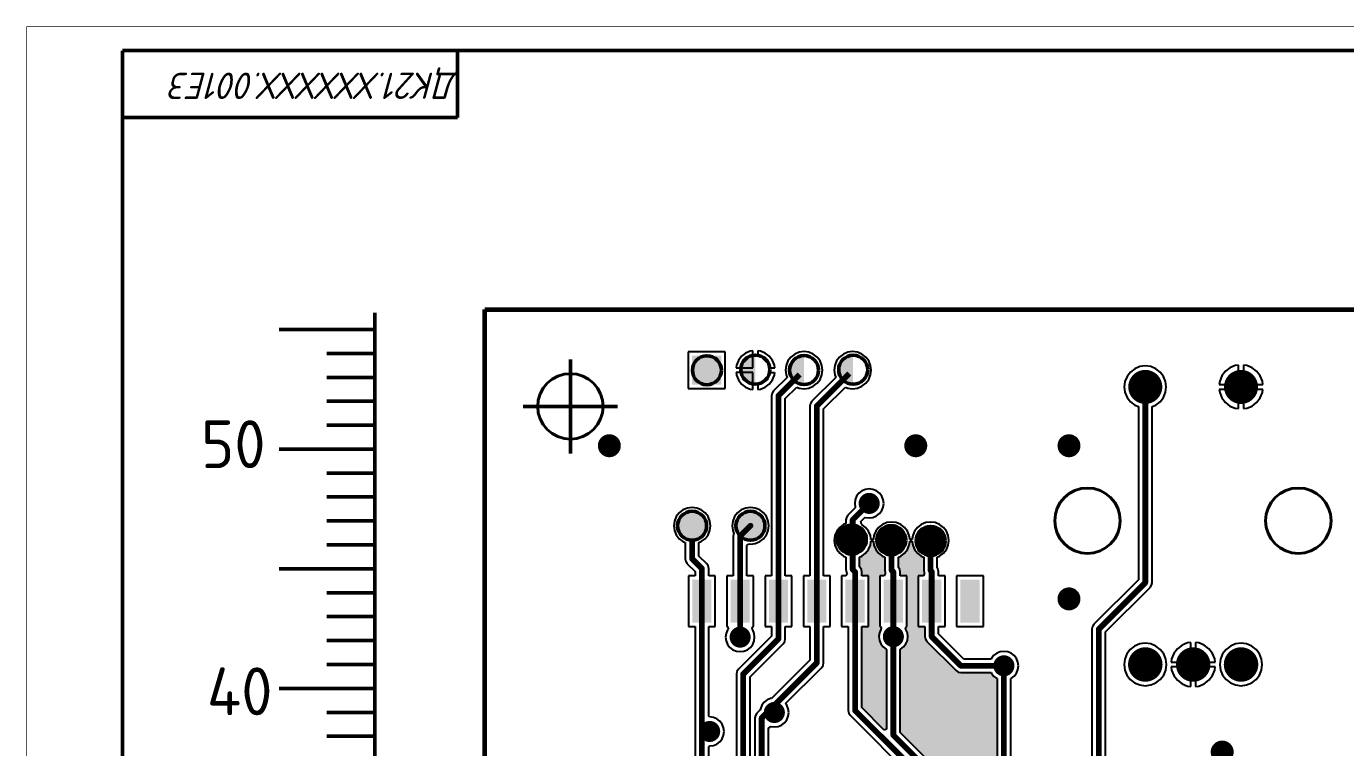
# Model space of a CAD drawing. Header units: millimetres. Extents: x 0 to 841, y 0 to 594.
# Drawn here: x 0 to 275.5, y 443.4 to 594 of the extents above; entities that cross this region are included whole.
import ezdxf

# ---------------------------------------------------------------- set-up
doc = ezdxf.new("R2010")
doc.units = ezdxf.units.MM
doc.layers.get('0').update_dxf_attribs({"lineweight": 50})
for name, color, linetype in [('MultiLayer', 9, 'Continuous'), ('Sheet', 255, 'Continuous'), ('TopLayer', 1, 'Continuous')]:
    doc.layers.add(name, color=color, linetype=linetype)
doc.layers.add('маркировка', color=2, linetype='Continuous', lineweight=60)
doc.layers.add('Отверстия', color=7, linetype='Continuous', lineweight=30)
doc.styles.add('Gost', font='GOST type B.ttf')

msp = doc.modelspace()

# ---------------------------------------------------------------- hatches: boundary and pattern name
at = {"lineweight": 50}
h = msp.add_hatch(color=7, dxfattribs=at)
h.dxf.hatch_style = 1
h.paths.add_polyline_path([(142.06, 525.24, 0.411474), (139.05, 522.2, 0.411474), (142.06, 519.17)])
h = msp.add_hatch(color=7, dxfattribs=at)
h.dxf.hatch_style = 1
h.paths.add_polyline_path([(152.17, 525.36, 0.411474), (149.16, 522.33, 0.411474), (152.17, 519.29)])
h = msp.add_hatch(color=7, dxfattribs=at)
h.dxf.hatch_style = 1
h.paths.add_polyline_path([(162.36, 525.27, 0.411474), (159.35, 522.23, 0.411474), (162.36, 519.2)])
h = msp.add_hatch(color=7, dxfattribs=at)
h.dxf.hatch_style = 1
h.paths.add_polyline_path([(172.61, 525.35, 0.411474), (169.6, 522.31, 0.411474), (172.61, 519.28)])
h = msp.add_hatch(color=7, dxfattribs=at)
h.dxf.hatch_style = 1
h.paths.add_polyline_path([(138.97, 492.74, 0.411474), (135.96, 489.71, 0.411474), (138.97, 486.67)])
h = msp.add_hatch(color=18, dxfattribs=at)
h.dxf.hatch_style = 1
h.paths.add_polyline_path([(135.96, 489.71, 1), (142.03, 489.71, 1)])
h.paths.add_polyline_path([(151.49, 489.71, -0.668179), (150.98, 489.49), (149.24, 487.76, -0.198912), (149.33, 487.55, -0.171581), (149.26, 487.36, 0.632741), (154.22, 489.71, 1), (148.15, 489.71, 0.173731), (148.84, 487.78, -0.384236), (149.24, 487.76), (150.98, 489.49, -0.198912), (150.89, 489.71, -1)])
h = msp.add_hatch(color=7, dxfattribs=at)
h.dxf.hatch_style = 1
h.paths.add_polyline_path([(151.16, 492.74, 0.411474), (148.15, 489.71, 0.411474), (151.16, 486.67)])
h = msp.add_hatch(color=7, dxfattribs=at)
h.dxf.hatch_style = 1
h.paths.add_polyline_path([(172.32, 489.86, 0.411474), (169.31, 486.83, 0.411474), (172.32, 483.79)])
h = msp.add_hatch(color=7, dxfattribs=at)
h.dxf.hatch_style = 1
h.paths.add_polyline_path([(180.56, 489.74, 0.411474), (177.55, 486.7, 0.411474), (180.56, 483.67)])
h = msp.add_hatch(color=7, dxfattribs=at)
h.dxf.hatch_style = 1
h.paths.add_polyline_path([(188.8, 489.58, 0.411474), (185.79, 486.54, 0.411474), (188.8, 483.51)])
h = msp.add_hatch(color=256)
h.dxf.hatch_style = 1
h.paths.add_polyline_path([(179.23, 483.14), (178.74, 483.34), (177.94, 483.95), (177.34, 484.74), (176.95, 485.67), (176.86, 486.35), (176.85, 486.47), (176.33, 486.47), (176.32, 486.35), (176.23, 485.67), (175.85, 484.74), (175.24, 483.95), (174.44, 483.34), (173.95, 483.14), (173.95, 481.15), (174.04, 481.06), (174.35, 480.6), (174.46, 480.05), (174.46, 479.27), (175.83, 479.27), (175.83, 468.67), (174.46, 468.67), (174.46, 451.71), (179.13, 447.03), (179.6, 447.23), (179.6, 463.89), (179.52, 463.92), (178.89, 464.4), (178.41, 465.03), (178.11, 465.76), (178, 466.54), (178.11, 467.33), (178.41, 468.06), (178.54, 468.22), (178.31, 468.67), (178.23, 468.67), (178.23, 479.27), (179.13, 479.27), (179.4, 479.78), (179.34, 479.88), (179.23, 480.43)])
h.paths.add_polyline_path([(201.5, 458.93), (201.47, 459.02), (195.13, 459.02), (194.58, 459.13), (194.12, 459.44), (188.02, 465.53), (187.71, 466), (187.6, 466.54), (187.6, 468.67), (186.23, 468.67), (186.23, 479.27), (187.32, 479.27), (187.51, 479.78), (187.46, 479.86), (187.36, 480.4), (187.36, 483.14), (186.87, 483.34), (186.07, 483.95), (185.46, 484.74), (185.08, 485.67), (184.99, 486.35), (184.97, 486.47), (184.46, 486.47), (184.45, 486.35), (184.36, 485.67), (183.97, 484.74), (183.36, 483.95), (182.57, 483.34), (182.08, 483.14), (182.08, 481), (182.35, 480.6), (182.46, 480.05), (182.46, 479.27), (183.83, 479.27), (183.83, 468.67), (183.75, 468.67), (183.52, 468.22), (183.65, 468.06), (183.95, 467.33), (184.06, 466.54), (183.95, 465.76), (183.65, 465.03), (183.17, 464.4), (182.54, 463.92), (182.46, 463.89), (182.46, 446.54), (239.19, 389.81), (239.62, 390.1), (239.5, 390.37), (239.4, 391.15), (239.5, 391.94), (239.81, 392.67), (240.29, 393.29), (240.91, 393.78), (241, 393.81), (241, 399.1), (235.94, 404.15), (235.51, 403.87), (235.7, 403.42), (235.8, 402.64), (235.7, 401.85), (235.4, 401.12), (234.91, 400.5), (234.29, 400.02), (233.56, 399.71), (232.78, 399.61), (231.99, 399.71), (231.26, 400.02), (230.64, 400.5), (230.15, 401.12), (229.85, 401.85), (229.75, 402.64), (229.85, 403.42), (229.89, 403.5), (203.11, 430.28), (202.81, 430.74), (202.7, 431.29), (202.7, 457.79), (202.61, 457.83), (201.98, 458.31)])

# ---------------------------------------------------------------- linework, layer by layer
for p, q in [((72.72, 255.72), (72.72, 534.18)), ((72.72, 530.72), (52.72, 530.72)), ((72.72, 525.72), (62.72, 525.72)), ((113.57, 504.81), (113.57, 524.48)), ((72.72, 520.72), (62.72, 520.72)), ((72.72, 515.72), (62.72, 515.72)), ((103.74, 514.65), (123.4, 514.65)), ((72.72, 510.72), (62.72, 510.72)), ((72.72, 505.72), (52.72, 505.72)), ((72.72, 500.72), (62.72, 500.72)), ((72.72, 495.72), (62.72, 495.72)), ((72.72, 490.72), (62.72, 490.72)), ((72.72, 485.72), (62.72, 485.72)), ((72.72, 480.72), (52.72, 480.72)), ((72.72, 475.72), (62.72, 475.72)), ((72.72, 470.72), (62.72, 470.72)), ((72.72, 465.72), (62.72, 465.72)), ((72.72, 460.72), (62.72, 460.72)), ((72.72, 455.72), (52.72, 455.72)), ((72.72, 450.72), (62.72, 450.72)), ((72.72, 445.72), (62.72, 445.72))]:
    msp.add_line(p, q, dxfattribs=at)
at = {"layer": 'MultiLayer'}
for points, const_width in [([(120.51, 506.43, 1), (122.91, 506.43, 1)], 2.4), ([(184.51, 506.43, 1), (186.91, 506.43, 1)], 2.4), ([(216.51, 506.43, 1), (218.91, 506.43, 1)], 2.4), ([(174.88, 494.38, 1), (177.08, 494.38, 1)], 2.2), ([(216.51, 474.43, 1), (218.91, 474.43, 1)], 2.4), ([(147.93, 466.44, 1), (150.13, 466.44, 1)], 2.2), ([(179.93, 466.54, 1), (182.13, 466.54, 1)], 2.2), ([(203.02, 460.45, 1), (205.22, 460.45, 1)], 2.2), ([(155.07, 450.69, 1), (157.27, 450.69, 1)], 2.2), ([(141.56, 446.73, 1), (143.76, 446.73, 1)], 2.2), ([(248.51, 442.43, 1), (250.91, 442.43, 1)], 2.4)]:
    msp.add_lwpolyline(points, format="xyb", close=True, dxfattribs=dict(at, const_width=const_width))
at = {"layer": 'Sheet'}
for points, const_width in [([(0, 594), (840.96, 594), (840.96, 0.04), (0, 0.04), (0, 594)], 0.0991), ([(20, 589), (836, 589)], 0.749), ([(20, 5), (20, 589)], 0.749), ([(90, 575), (90, 589)], 0.749), ([(20, 575), (90, 575)], 0.749)]:
    msp.add_lwpolyline(points, dxfattribs=dict(at, const_width=const_width))
at = {"layer": 'TopLayer'}
for p, q in [((95.71, 479.55), (95.71, 534.43)), ((145.89, 526.07), (138.2, 526.07)), ((138.2, 526.07), (138.2, 518.37)), ((145.89, 518.37), (145.89, 526.07)), ((148.66, 524.27), (148.25, 523.28)), ((149.31, 525.12), (148.66, 524.27)), ((150.16, 525.77), (149.31, 525.12)), ((151.15, 526.18), (150.16, 525.77)), ((151.7, 526.25), (151.15, 526.18)), ((151.7, 522.73), (151.7, 526.25)), ((153.27, 526.18), (152.71, 526.25)), ((152.71, 526.25), (152.71, 525.32)), ((154.26, 525.77), (153.27, 526.18)), ((155.11, 525.12), (154.26, 525.77)), ((155.76, 524.27), (155.11, 525.12)), ((156.17, 523.28), (155.76, 524.27)), ((159.01, 524.16), (158.62, 523.22)), ((159.62, 524.96), (159.01, 524.16)), ((160.43, 525.58), (159.62, 524.96)), ((161.36, 525.97), (160.43, 525.58)), ((162.37, 526.1), (161.36, 525.97)), ((163.37, 525.97), (162.37, 526.1)), ((164.31, 525.58), (163.37, 525.97)), ((165.11, 524.96), (164.31, 525.58)), ((165.73, 524.16), (165.11, 524.96)), ((166.12, 523.22), (165.73, 524.16)), ((169.17, 524.16), (168.78, 523.22)), ((169.78, 524.96), (169.17, 524.16)), ((170.59, 525.58), (169.78, 524.96)), ((171.52, 525.97), (170.59, 525.58)), ((172.53, 526.1), (171.52, 525.97)), ((173.53, 525.97), (172.53, 526.1)), ((174.47, 525.58), (173.53, 525.97)), ((175.27, 524.96), (174.47, 525.58)), ((175.89, 524.16), (175.27, 524.96)), ((176.28, 523.22), (175.89, 524.16)), ((148.25, 523.28), (148.17, 522.73)), ((148.17, 522.73), (151.7, 522.73)), ((151.7, 521.71), (148.17, 521.71)), ((148.17, 521.71), (148.25, 521.16)), ((148.25, 521.16), (148.66, 520.17)), ((151.7, 518.19), (151.7, 521.71)), ((155.19, 521.76), (156.22, 521.76)), ((155.21, 522.73), (156.24, 522.73)), ((155.76, 520.17), (156.17, 521.16)), ((156.24, 522.73), (156.17, 523.28)), ((156.17, 521.16), (156.24, 521.71)), ((158.62, 523.22), (158.49, 522.22)), ((158.49, 522.22), (158.62, 521.21)), ((158.62, 521.21), (158.83, 520.7)), ((165.73, 520.28), (166.12, 521.21)), ((166.25, 522.22), (166.12, 523.22)), ((166.12, 521.21), (166.25, 522.22)), ((168.78, 523.22), (168.65, 522.22)), ((168.65, 522.22), (168.78, 521.21)), ((168.78, 521.21), (168.99, 520.7)), ((175.89, 520.28), (176.28, 521.21)), ((176.41, 522.22), (176.28, 523.22)), ((176.28, 521.21), (176.41, 522.22)), ((229.84, 520.92), (229.4, 519.86)), ((230.54, 521.83), (229.84, 520.92)), ((231.45, 522.53), (230.54, 521.83)), ((232.51, 522.97), (231.45, 522.53)), ((233.65, 523.12), (232.51, 522.97)), ((234.78, 522.97), (233.65, 523.12)), ((235.84, 522.53), (234.78, 522.97)), ((236.75, 521.83), (235.84, 522.53)), ((237.45, 520.92), (236.75, 521.83)), ((237.89, 519.86), (237.45, 520.92)), ((249.65, 521.03), (249.19, 519.92)), ((250.39, 521.98), (249.65, 521.03)), ((251.34, 522.72), (250.39, 521.98)), ((252.45, 523.18), (251.34, 522.72)), ((253.14, 523.27), (252.45, 523.18)), ((253.14, 519.23), (253.14, 523.27)), ((254.84, 523.18), (254.15, 523.27)), ((254.15, 523.27), (254.15, 519.23)), ((255.95, 522.72), (254.84, 523.18)), ((256.91, 521.98), (255.95, 522.72)), ((257.64, 521.03), (256.91, 521.98)), ((258.1, 519.92), (257.64, 521.03)), ((138.2, 518.37), (145.89, 518.37)), ((148.66, 520.17), (149.31, 519.32)), ((149.31, 519.32), (150.16, 518.67)), ((150.16, 518.67), (151.15, 518.26)), ((151.15, 518.26), (151.7, 518.19)), ((152.71, 519.34), (152.71, 518.19)), ((152.71, 518.19), (153.27, 518.26)), ((153.27, 518.26), (154.26, 518.67)), ((154.26, 518.67), (155.11, 519.32)), ((155.11, 519.32), (155.76, 520.17)), ((158.83, 520.7), (156.02, 517.89)), ((158.46, 516.29), (160.85, 518.68)), ((160.85, 518.68), (161.36, 518.47)), ((161.36, 518.47), (162.37, 518.34)), ((162.37, 518.34), (163.37, 518.47)), ((163.37, 518.47), (164.31, 518.86)), ((168.99, 520.7), (164.02, 515.73)), ((164.31, 518.86), (165.11, 519.47)), ((165.11, 519.47), (165.73, 520.28)), ((166.46, 514.13), (171.01, 518.68)), ((171.01, 518.68), (171.52, 518.47)), ((171.52, 518.47), (172.53, 518.34)), ((172.53, 518.34), (173.53, 518.47)), ((173.53, 518.47), (174.47, 518.86)), ((174.47, 518.86), (175.27, 519.47)), ((175.27, 519.47), (175.89, 520.28)), ((229.4, 519.86), (229.25, 518.72)), ((229.25, 518.72), (229.4, 517.59)), ((238.04, 518.72), (237.89, 519.86)), ((237.89, 517.59), (238.04, 518.72)), ((249.19, 519.92), (249.1, 519.23)), ((249.1, 519.23), (253.14, 519.23)), ((253.14, 518.21), (249.1, 518.21)), ((249.1, 518.21), (249.19, 517.53)), ((253.14, 514.18), (253.14, 518.21)), ((254.15, 519.23), (258.19, 519.23)), ((258.19, 518.21), (254.15, 518.21)), ((254.15, 518.21), (254.15, 514.18)), ((258.19, 519.23), (258.1, 519.92)), ((258.1, 517.53), (258.19, 518.21)), ((155.71, 517.43), (155.6, 516.88)), ((155.6, 516.88), (155.6, 479.27)), ((156.02, 517.89), (155.71, 517.43)), ((158.46, 479.27), (158.46, 516.29)), ((163.71, 515.27), (163.6, 514.72)), ((164.02, 515.73), (163.71, 515.27)), ((229.4, 517.59), (229.84, 516.53)), ((229.84, 516.53), (230.54, 515.62)), ((230.54, 515.62), (231.45, 514.92)), ((235.84, 514.92), (236.75, 515.62)), ((236.75, 515.62), (237.45, 516.53)), ((237.45, 516.53), (237.89, 517.59)), ((249.19, 517.53), (249.65, 516.42)), ((249.65, 516.42), (250.39, 515.46)), ((250.39, 515.46), (251.34, 514.73)), ((255.95, 514.73), (256.91, 515.46)), ((256.91, 515.46), (257.64, 516.42)), ((257.64, 516.42), (258.1, 517.53)), ((163.6, 514.72), (163.6, 479.27)), ((166.46, 479.27), (166.46, 514.13)), ((231.45, 514.92), (232.22, 514.6)), ((232.22, 514.6), (232.22, 478.41)), ((235.07, 514.6), (235.84, 514.92)), ((235.07, 477.82), (235.07, 514.6)), ((251.34, 514.73), (252.45, 514.27)), ((252.45, 514.27), (253.14, 514.18)), ((254.15, 514.18), (254.84, 514.27)), ((254.84, 514.27), (255.95, 514.73)), ((173.84, 496.52), (173.36, 495.89)), ((174.47, 497), (173.84, 496.52)), ((175.2, 497.3), (174.47, 497)), ((175.98, 497.41), (175.2, 497.3)), ((176.76, 497.3), (175.98, 497.41)), ((177.49, 497), (176.76, 497.3)), ((178.12, 496.52), (177.49, 497)), ((178.6, 495.89), (178.12, 496.52)), ((138.01, 493.41), (137.08, 493.03)), ((139, 493.54), (138.01, 493.41)), ((139.99, 493.41), (139, 493.54)), ((140.91, 493.03), (139.99, 493.41)), ((150.2, 493.41), (149.27, 493.03)), ((151.19, 493.54), (150.2, 493.41)), ((152.18, 493.41), (151.19, 493.54)), ((153.11, 493.03), (152.18, 493.41)), ((173.09, 493.51), (171.52, 491.94)), ((173.06, 495.16), (172.96, 494.38)), ((172.96, 494.38), (173.06, 493.6)), ((173.36, 495.89), (173.06, 495.16)), ((173.06, 493.6), (173.09, 493.51)), ((178.9, 495.16), (178.6, 495.89)), ((178.6, 492.87), (178.9, 493.6)), ((179.01, 494.38), (178.9, 495.16)), ((178.9, 493.6), (179.01, 494.38)), ((135.3, 490.7), (135.17, 489.71)), ((135.68, 491.62), (135.3, 490.7)), ((136.29, 492.42), (135.68, 491.62)), ((137.08, 493.03), (136.29, 492.42)), ((141.71, 492.42), (140.91, 493.03)), ((142.32, 491.62), (141.71, 492.42)), ((142.7, 490.7), (142.32, 491.62)), ((142.83, 489.71), (142.7, 490.7)), ((147.49, 490.7), (147.36, 489.71)), ((147.87, 491.62), (147.49, 490.7)), ((148.48, 492.42), (147.87, 491.62)), ((149.27, 493.03), (148.48, 492.42)), ((153.9, 492.42), (153.11, 493.03)), ((154.51, 491.62), (153.9, 492.42)), ((154.89, 490.7), (154.51, 491.62)), ((155.02, 489.71), (154.89, 490.7)), ((171.21, 491.47), (171.1, 490.93)), ((171.1, 490.93), (171.1, 490.18)), ((171.52, 491.94), (171.21, 491.47)), ((174.23, 490.61), (175.11, 491.49)), ((174.35, 490.02), (174.23, 490.61)), ((175.11, 491.49), (175.2, 491.46)), ((175.2, 491.46), (175.98, 491.35)), ((175.98, 491.35), (176.76, 491.46)), ((176.76, 491.46), (177.49, 491.76)), ((177.49, 491.76), (178.12, 492.24)), ((178.12, 492.24), (178.6, 492.87)), ((180.65, 490.49), (179.66, 490.36)), ((181.65, 490.36), (180.65, 490.49)), ((188.78, 490.49), (187.79, 490.36)), ((189.77, 490.36), (188.78, 490.49)), ((135.17, 489.71), (135.3, 488.71)), ((135.3, 488.71), (135.68, 487.79)), ((135.68, 487.79), (136.29, 487)), ((141.71, 487), (142.32, 487.79)), ((142.32, 487.79), (142.7, 488.71)), ((142.7, 488.71), (142.83, 489.71)), ((147.36, 489.71), (147.49, 488.71)), ((147.49, 488.71), (147.73, 488.12)), ((147.71, 488.09), (147.6, 487.55)), ((147.73, 488.12), (147.71, 488.09)), ((153.9, 487), (154.51, 487.79)), ((154.51, 487.79), (154.89, 488.71)), ((154.89, 488.71), (155.02, 489.71)), ((169.21, 488.58), (168.82, 487.65)), ((169.82, 489.37), (169.21, 488.58)), ((170.61, 489.98), (169.82, 489.37)), ((171.1, 490.18), (170.61, 489.98)), ((174.44, 489.98), (174.35, 490.02)), ((175.24, 489.37), (174.44, 489.98)), ((175.85, 488.58), (175.24, 489.37)), ((176.23, 487.65), (175.85, 488.58)), ((177.34, 488.58), (176.95, 487.65)), ((177.94, 489.37), (177.34, 488.58)), ((178.74, 489.98), (177.94, 489.37)), ((179.66, 490.36), (178.74, 489.98)), ((182.57, 489.98), (181.65, 490.36)), ((183.36, 489.37), (182.57, 489.98)), ((183.97, 488.58), (183.36, 489.37)), ((184.36, 487.65), (183.97, 488.58)), ((185.46, 488.58), (185.08, 487.65)), ((186.07, 489.37), (185.46, 488.58)), ((186.87, 489.98), (186.07, 489.37)), ((187.79, 490.36), (186.87, 489.98)), ((190.7, 489.98), (189.77, 490.36)), ((191.49, 489.37), (190.7, 489.98)), ((192.1, 488.58), (191.49, 489.37)), ((192.48, 487.65), (192.1, 488.58)), ((136.29, 487), (137.08, 486.39)), ((137.08, 486.39), (137.57, 486.19)), ((137.57, 486.19), (137.57, 482.8)), ((140.43, 486.19), (140.91, 486.39)), ((140.43, 483.39), (140.43, 486.19)), ((140.91, 486.39), (141.71, 487)), ((147.6, 487.55), (147.6, 479.27)), ((150.46, 485.59), (150.84, 485.92)), ((150.46, 479.27), (150.46, 485.59)), ((150.84, 485.92), (151.19, 485.87)), ((151.19, 485.87), (152.18, 486)), ((152.18, 486), (153.11, 486.39)), ((153.11, 486.39), (153.9, 487)), ((168.82, 487.65), (168.69, 486.66)), ((168.69, 486.66), (168.82, 485.67)), ((168.82, 485.67), (169.21, 484.74)), ((175.85, 484.74), (176.23, 485.67)), ((176.32, 486.97), (176.23, 487.65)), ((176.23, 485.67), (176.32, 486.35)), ((176.33, 486.85), (176.32, 486.97)), ((176.32, 486.35), (176.33, 486.47)), ((176.85, 486.85), (176.33, 486.85)), ((176.33, 486.47), (176.85, 486.47)), ((176.86, 486.97), (176.85, 486.85)), ((176.85, 486.47), (176.86, 486.35)), ((176.95, 487.65), (176.86, 486.97)), ((176.86, 486.35), (176.95, 485.67)), ((176.95, 485.67), (177.34, 484.74)), ((183.97, 484.74), (184.36, 485.67)), ((184.45, 486.97), (184.36, 487.65)), ((184.36, 485.67), (184.45, 486.35)), ((184.46, 486.85), (184.45, 486.97)), ((184.45, 486.35), (184.46, 486.47)), ((184.97, 486.85), (184.46, 486.85)), ((184.46, 486.47), (184.97, 486.47)), ((184.99, 486.97), (184.97, 486.85)), ((184.97, 486.47), (184.99, 486.35)), ((185.08, 487.65), (184.99, 486.97)), ((184.99, 486.35), (185.08, 485.67)), ((185.08, 485.67), (185.46, 484.74)), ((192.1, 484.74), (192.48, 485.67)), ((192.62, 486.66), (192.48, 487.65)), ((192.48, 485.67), (192.62, 486.66)), ((137.57, 482.8), (137.68, 482.25)), ((137.68, 482.25), (137.99, 481.79)), ((142.04, 481.78), (140.43, 483.39)), ((169.21, 484.74), (169.82, 483.95)), ((169.82, 483.95), (170.61, 483.34)), ((170.61, 483.34), (171.1, 483.14)), ((171.1, 483.14), (171.1, 480.56)), ((173.95, 483.14), (174.44, 483.34)), ((173.95, 481.15), (173.95, 483.14)), ((174.44, 483.34), (175.24, 483.95)), ((175.24, 483.95), (175.85, 484.74)), ((177.34, 484.74), (177.94, 483.95)), ((177.94, 483.95), (178.74, 483.34)), ((178.74, 483.34), (179.23, 483.14)), ((179.23, 483.14), (179.23, 480.43)), ((182.08, 483.14), (182.57, 483.34)), ((182.08, 481), (182.08, 483.14)), ((182.57, 483.34), (183.36, 483.95)), ((183.36, 483.95), (183.97, 484.74)), ((185.46, 484.74), (186.07, 483.95)), ((186.07, 483.95), (186.87, 483.34)), ((186.87, 483.34), (187.36, 483.14)), ((187.36, 483.14), (187.36, 480.4)), ((190.21, 483.14), (190.7, 483.34)), ((190.21, 480.91), (190.21, 483.14)), ((190.7, 483.34), (191.49, 483.95)), ((191.49, 483.95), (192.1, 484.74)), ((137.99, 481.79), (139.6, 480.17)), ((139.6, 480.17), (139.6, 479.27)), ((142.35, 481.31), (142.04, 481.78)), ((142.46, 480.77), (142.35, 481.31)), ((142.46, 479.27), (142.46, 480.77)), ((171.36, 479.78), (171.09, 479.27)), ((171.1, 480.56), (171.21, 480.01)), ((171.21, 480.01), (171.36, 479.78)), ((174.04, 481.06), (173.95, 481.15)), ((174.35, 480.6), (174.04, 481.06)), ((174.46, 480.05), (174.35, 480.6)), ((174.46, 479.27), (174.46, 480.05)), ((179.4, 479.78), (179.13, 479.27)), ((179.23, 480.43), (179.34, 479.88)), ((179.34, 479.88), (179.4, 479.78)), ((182.35, 480.6), (182.08, 481)), ((182.46, 480.05), (182.35, 480.6)), ((182.46, 479.27), (182.46, 480.05)), ((187.51, 479.78), (187.32, 479.27)), ((187.36, 480.4), (187.46, 479.86)), ((187.46, 479.86), (187.51, 479.78)), ((190.35, 480.7), (190.21, 480.91)), ((190.46, 480.16), (190.35, 480.7)), ((190.46, 479.27), (190.46, 480.16)), ((139.6, 479.27), (138.23, 479.27)), ((138.23, 479.27), (138.23, 468.67)), ((143.83, 479.27), (142.46, 479.27)), ((143.83, 468.67), (143.83, 479.27)), ((147.6, 479.27), (146.23, 479.27)), ((146.23, 479.27), (146.23, 468.67)), ((151.83, 479.27), (150.46, 479.27)), ((151.83, 468.67), (151.83, 479.27)), ((155.6, 479.27), (154.23, 479.27)), ((154.23, 479.27), (154.23, 468.67)), ((159.83, 479.27), (158.46, 479.27)), ((159.83, 468.67), (159.83, 479.27)), ((163.6, 479.27), (162.23, 479.27)), ((162.23, 479.27), (162.23, 468.67)), ((167.83, 479.27), (166.46, 479.27)), ((167.83, 468.67), (167.83, 479.27)), ((171.09, 479.27), (170.23, 479.27)), ((170.23, 479.27), (170.23, 468.67)), ((175.83, 479.27), (174.46, 479.27)), ((175.83, 468.67), (175.83, 479.27)), ((179.13, 479.27), (178.23, 479.27)), ((178.23, 479.27), (178.23, 468.67)), ((183.83, 479.27), (182.46, 479.27)), ((183.83, 468.67), (183.83, 479.27)), ((187.32, 479.27), (186.23, 479.27)), ((186.23, 479.27), (186.23, 468.67)), ((191.83, 479.27), (190.46, 479.27)), ((191.83, 468.67), (191.83, 479.27)), ((199.83, 479.27), (194.23, 479.27)), ((194.23, 479.27), (194.23, 468.67)), ((199.83, 468.67), (199.83, 479.27)), ((232.22, 478.41), (222.93, 469.12)), ((225.36, 467.52), (234.66, 476.81)), ((234.66, 476.81), (234.97, 477.27)), ((234.97, 477.27), (235.07, 477.82)), ((138.23, 468.67), (139.6, 468.67)), ((139.6, 468.67), (139.6, 448.36)), ((142.46, 449.93), (142.46, 468.67)), ((142.46, 468.67), (143.83, 468.67)), ((146.23, 468.67), (146.32, 468.67)), ((146.32, 468.67), (146.57, 468.17)), ((151.49, 468.17), (151.74, 468.67)), ((151.74, 468.67), (151.83, 468.67)), ((154.23, 468.67), (155.6, 468.67)), ((155.6, 468.67), (155.6, 466.67)), ((158.46, 466.08), (158.46, 468.67)), ((158.46, 468.67), (159.83, 468.67)), ((162.23, 468.67), (163.6, 468.67)), ((163.6, 468.67), (163.6, 461.65)), ((166.46, 461.06), (166.46, 468.67)), ((166.46, 468.67), (167.83, 468.67)), ((170.23, 468.67), (171.6, 468.67)), ((171.6, 468.67), (171.6, 451.12)), ((174.46, 451.71), (174.46, 468.67)), ((174.46, 468.67), (175.83, 468.67)), ((178.23, 468.67), (178.31, 468.67)), ((178.31, 468.67), (178.54, 468.22)), ((183.52, 468.22), (183.75, 468.67)), ((183.75, 468.67), (183.83, 468.67)), ((186.23, 468.67), (187.6, 468.67)), ((187.6, 468.67), (187.6, 466.54)), ((190.46, 467.13), (190.46, 468.67)), ((190.46, 468.67), (191.83, 468.67)), ((194.23, 468.67), (199.83, 468.67)), ((222.62, 468.66), (222.51, 468.11)), ((222.93, 469.12), (222.62, 468.66)), ((146.11, 467.22), (146, 466.44)), ((146, 466.44), (146.11, 465.66)), ((146.41, 467.95), (146.11, 467.22)), ((146.57, 468.17), (146.41, 467.95)), ((155.6, 466.67), (148.66, 459.73)), ((151.65, 467.95), (151.49, 468.17)), ((151.95, 467.22), (151.65, 467.95)), ((152.06, 466.44), (151.95, 467.22)), ((151.95, 465.66), (152.06, 466.44)), ((158.35, 465.54), (158.46, 466.08)), ((178.11, 467.33), (178, 466.54)), ((178, 466.54), (178.11, 465.76)), ((178.41, 468.06), (178.11, 467.33)), ((178.11, 465.76), (178.41, 465.03)), ((178.54, 468.22), (178.41, 468.06)), ((183.65, 468.06), (183.52, 468.22)), ((183.95, 467.33), (183.65, 468.06)), ((183.65, 465.03), (183.95, 465.76)), ((184.06, 466.54), (183.95, 467.33)), ((183.95, 465.76), (184.06, 466.54)), ((187.6, 466.54), (187.71, 466)), ((187.71, 466), (188.02, 465.53)), ((195.72, 461.87), (190.46, 467.13)), ((222.51, 468.11), (222.51, 418.18)), ((225.36, 433.16), (225.36, 467.52)), ((146.11, 465.66), (146.41, 464.93)), ((146.41, 464.93), (146.89, 464.3)), ((146.89, 464.3), (147.52, 463.82)), ((147.52, 463.82), (148.25, 463.52)), ((148.25, 463.52), (149.03, 463.41)), ((149.03, 463.41), (149.81, 463.52)), ((149.81, 463.52), (150.54, 463.82)), ((150.54, 463.82), (151.17, 464.3)), ((151.09, 458.13), (158.04, 465.07)), ((151.17, 464.3), (151.65, 464.93)), ((151.65, 464.93), (151.95, 465.66)), ((158.04, 465.07), (158.35, 465.54)), ((178.41, 465.03), (178.89, 464.4)), ((178.89, 464.4), (179.52, 463.92)), ((179.52, 463.92), (179.6, 463.89)), ((179.6, 463.89), (179.6, 447.23)), ((182.46, 463.89), (182.54, 463.92)), ((182.46, 446.54), (182.46, 463.89)), ((182.54, 463.92), (183.17, 464.4)), ((183.17, 464.4), (183.65, 465.03)), ((188.02, 465.53), (194.12, 459.44)), ((202.61, 463.07), (201.98, 462.59)), ((203.34, 463.37), (202.61, 463.07)), ((204.12, 463.47), (203.34, 463.37)), ((204.91, 463.37), (204.12, 463.47)), ((205.64, 463.07), (204.91, 463.37)), ((206.26, 462.59), (205.64, 463.07)), ((229.8, 462.94), (229.36, 461.87)), ((230.51, 463.86), (229.8, 462.94)), ((231.43, 464.57), (230.51, 463.86)), ((232.5, 465.01), (231.43, 464.57)), ((233.65, 465.16), (232.5, 465.01)), ((234.79, 465.01), (233.65, 465.16)), ((235.87, 464.57), (234.79, 465.01)), ((236.78, 463.86), (235.87, 464.57)), ((237.49, 462.94), (236.78, 463.86)), ((237.93, 461.87), (237.49, 462.94)), ((239.61, 463.05), (239.15, 461.93)), ((240.35, 464.01), (239.61, 463.05)), ((241.32, 464.75), (240.35, 464.01)), ((242.44, 465.22), (241.32, 464.75)), ((243.14, 465.31), (242.44, 465.22)), ((243.14, 461.23), (243.14, 465.31)), ((244.85, 465.22), (244.15, 465.31)), ((244.15, 465.31), (244.15, 461.23)), ((245.97, 464.75), (244.85, 465.22)), ((246.94, 464.01), (245.97, 464.75)), ((247.68, 463.05), (246.94, 464.01)), ((248.14, 461.93), (247.68, 463.05)), ((249.8, 462.94), (249.36, 461.87)), ((250.51, 463.86), (249.8, 462.94)), ((251.43, 464.57), (250.51, 463.86)), ((252.5, 465.01), (251.43, 464.57)), ((253.65, 465.16), (252.5, 465.01)), ((254.8, 465.01), (253.65, 465.16)), ((255.87, 464.57), (254.8, 465.01)), ((256.79, 463.86), (255.87, 464.57)), ((257.49, 462.94), (256.79, 463.86)), ((257.93, 461.87), (257.49, 462.94)), ((163.6, 461.65), (155.6, 453.64)), ((166.04, 460.05), (166.35, 460.51)), ((166.35, 460.51), (166.46, 461.06)), ((201.47, 461.87), (195.72, 461.87)), ((201.5, 461.96), (201.47, 461.87)), ((201.98, 462.59), (201.5, 461.96)), ((206.74, 461.96), (206.26, 462.59)), ((207.05, 461.23), (206.74, 461.96)), ((207.15, 460.45), (207.05, 461.23)), ((207.05, 459.66), (207.15, 460.45)), ((229.36, 461.87), (229.21, 460.72)), ((229.21, 460.72), (229.36, 459.57)), ((238.08, 460.72), (237.93, 461.87)), ((237.93, 459.57), (238.08, 460.72)), ((239.15, 461.93), (239.06, 461.23)), ((239.06, 461.23), (243.14, 461.23)), ((243.14, 460.21), (239.06, 460.21)), ((239.06, 460.21), (239.15, 459.52)), ((243.14, 456.13), (243.14, 460.21)), ((244.15, 461.23), (248.24, 461.23)), ((248.24, 460.21), (244.15, 460.21)), ((244.15, 460.21), (244.15, 456.13)), ((248.24, 461.23), (248.14, 461.93)), ((248.14, 459.52), (248.24, 460.21)), ((249.36, 461.87), (249.21, 460.72)), ((249.21, 460.72), (249.36, 459.57)), ((258.09, 460.72), (257.93, 461.87)), ((257.93, 459.57), (258.09, 460.72)), ((148.35, 459.27), (148.24, 458.72)), ((148.24, 458.72), (148.24, 435.64)), ((148.66, 459.73), (148.35, 459.27)), ((151.09, 435.05), (151.09, 458.13)), ((158.53, 452.54), (166.04, 460.05)), ((194.12, 459.44), (194.58, 459.13)), ((194.58, 459.13), (195.13, 459.02)), ((195.13, 459.02), (201.47, 459.02)), ((201.47, 459.02), (201.5, 458.93)), ((201.5, 458.93), (201.98, 458.31)), ((201.98, 458.31), (202.61, 457.83)), ((202.61, 457.83), (202.7, 457.79)), ((202.7, 457.79), (202.7, 431.29)), ((205.55, 457.79), (205.64, 457.83)), ((205.55, 431.88), (205.55, 457.79)), ((205.64, 457.83), (206.26, 458.31)), ((206.26, 458.31), (206.74, 458.93)), ((206.74, 458.93), (207.05, 459.66)), ((229.36, 459.57), (229.8, 458.5)), ((229.8, 458.5), (230.51, 457.58)), ((230.51, 457.58), (231.43, 456.88)), ((235.87, 456.88), (236.78, 457.58)), ((236.78, 457.58), (237.49, 458.5)), ((237.49, 458.5), (237.93, 459.57)), ((239.15, 459.52), (239.61, 458.39)), ((239.61, 458.39), (240.35, 457.43)), ((240.35, 457.43), (241.32, 456.69)), ((245.97, 456.69), (246.94, 457.43)), ((246.94, 457.43), (247.68, 458.39)), ((247.68, 458.39), (248.14, 459.52)), ((249.36, 459.57), (249.8, 458.5)), ((249.8, 458.5), (250.51, 457.58)), ((250.51, 457.58), (251.43, 456.88)), ((255.87, 456.88), (256.79, 457.58)), ((256.79, 457.58), (257.49, 458.5)), ((257.49, 458.5), (257.93, 459.57)), ((231.43, 456.88), (232.5, 456.44)), ((232.5, 456.44), (233.65, 456.28)), ((233.65, 456.28), (234.79, 456.44)), ((234.79, 456.44), (235.87, 456.88)), ((241.32, 456.69), (242.44, 456.23)), ((242.44, 456.23), (243.14, 456.13)), ((244.15, 456.13), (244.85, 456.23)), ((244.85, 456.23), (245.97, 456.69)), ((251.43, 456.88), (252.5, 456.44)), ((252.5, 456.44), (253.65, 456.28)), ((253.65, 456.28), (254.8, 456.44)), ((254.8, 456.44), (255.87, 456.88)), ((153.55, 452.21), (153.25, 451.48)), ((154.03, 452.83), (153.55, 452.21)), ((154.66, 453.31), (154.03, 452.83)), ((155.39, 453.62), (154.66, 453.31)), ((155.6, 453.64), (155.39, 453.62)), ((158.79, 452.21), (158.53, 452.54)), ((159.09, 451.48), (158.79, 452.21)), ((142.66, 449.76), (142.46, 449.93)), ((143.44, 449.65), (142.66, 449.76)), ((144.17, 449.35), (143.44, 449.65)), ((144.8, 448.87), (144.17, 449.35)), ((152.21, 450.1), (152.1, 449.55)), ((152.1, 449.55), (152.1, 434.62)), ((152.52, 450.56), (152.21, 450.1)), ((153.22, 451.26), (152.52, 450.56)), ((153.25, 451.48), (153.22, 451.26)), ((158.31, 448.55), (158.79, 449.18)), ((158.79, 449.18), (159.09, 449.91)), ((159.19, 450.69), (159.09, 451.48)), ((159.09, 449.91), (159.19, 450.69)), ((171.6, 451.12), (171.71, 450.57)), ((171.71, 450.57), (172.02, 450.11)), ((172.02, 450.11), (201.34, 420.79)), ((179.13, 447.03), (174.46, 451.71)), ((139.6, 448.36), (139.6, 430.05)), ((145.28, 448.24), (144.8, 448.87)), ((145.58, 447.51), (145.28, 448.24)), ((145.68, 446.73), (145.58, 447.51)), ((145.58, 445.95), (145.68, 446.73)), ((154.95, 447.49), (155.21, 447.66)), ((154.95, 434.03), (154.95, 447.49)), ((155.21, 447.66), (155.46, 447.76)), ((155.46, 447.76), (156.17, 447.67)), ((156.17, 447.67), (156.95, 447.77)), ((156.95, 447.77), (157.68, 448.07)), ((157.68, 448.07), (158.31, 448.55)), ((179.6, 447.23), (179.13, 447.03)), ((239.19, 389.81), (182.46, 446.54)), ((142.46, 443.53), (142.66, 443.7)), ((142.66, 443.7), (143.44, 443.81)), ((143.44, 443.81), (144.17, 444.11)), ((144.17, 444.11), (144.8, 444.59)), ((144.8, 444.59), (145.28, 445.22)), ((145.28, 445.22), (145.58, 445.95)), ((142.46, 430.52), (142.46, 443.53))]:
    msp.add_line(p, q, dxfattribs=at)
at = {"layer": 'TopLayer', "const_width": 1.2}
for points in [[(157.03, 516.88), (161.46, 521.31)], [(165.03, 514.72), (171.82, 521.51)], [(233.65, 477.82), (233.65, 518.72)], [(157.03, 473.97), (157.03, 516.88)], [(165.03, 473.97), (165.03, 514.72)], [(172.53, 490.93), (175.98, 494.38)], [(172.53, 486.66), (172.53, 490.93)], [(149.03, 487.55), (151.19, 489.71)], [(149.03, 473.97), (149.03, 487.55)], [(139, 482.8), (139, 486.72)], [(172.53, 480.56), (172.53, 486.66)], [(180.65, 480.43), (180.65, 486.66)], [(188.78, 480.4), (188.78, 486.66)], [(139, 482.8), (141.03, 480.77)], [(141.03, 473.97), (141.03, 480.77)], [(172.53, 480.56), (173.03, 480.05)], [(173.03, 473.97), (173.03, 480.05)], [(180.65, 480.43), (181.03, 480.05)], [(181.03, 473.97), (181.03, 480.05)], [(188.78, 480.4), (189.03, 480.16)], [(189.03, 473.97), (189.03, 480.16)], [(223.94, 468.11), (233.65, 477.82)], [(141.03, 448.36), (141.03, 473.97)], [(149.03, 466.44), (149.03, 473.97)], [(157.03, 466.08), (157.03, 473.97)], [(165.03, 461.06), (165.03, 473.97)], [(173.03, 451.12), (173.03, 473.97)], [(181.03, 466.54), (181.03, 473.97)], [(189.03, 466.54), (189.03, 473.97)], [(223.94, 418.18), (223.94, 468.11)], [(149.67, 458.72), (157.03, 466.08)], [(181.03, 445.95), (181.03, 466.54)], [(189.03, 466.54), (195.13, 460.45)], [(155.42, 451.44), (165.03, 461.06)], [(195.13, 460.45), (204.12, 460.45)], [(204.12, 431.29), (204.12, 460.45)], [(149.67, 435.05), (149.67, 458.72)], [(153.53, 449.55), (155.42, 451.44)], [(155.42, 451.44), (156.17, 450.69)], [(153.53, 434.03), (153.53, 449.55)], [(173.03, 451.12), (259.75, 364.4)], [(141.03, 448.36), (142.66, 446.73)], [(141.03, 429.46), (141.03, 448.36)], [(181.03, 445.95), (239.89, 387.09)]]:
    msp.add_lwpolyline(points, dxfattribs=at)
at = {"layer": 'TopLayer'}
for points, const_width in [([(231.87, 518.72, 1), (235.42, 518.72, 1)], 3.56), ([(251.87, 518.72, 1), (255.42, 518.72, 1)], 3.56), ([(233.35, 518.72, 1), (233.95, 518.72, 1)], 0.6), ([(156.73, 516.88, 1), (157.33, 516.88, 1)], 0.6), ([(156.73, 516.88, 1), (157.33, 516.88, 1)], 0.6), ([(164.73, 514.72, 1), (165.33, 514.72, 1)], 0.6), ([(164.73, 514.72, 1), (165.33, 514.72, 1)], 0.6), ([(120.51, 506.43, 1), (122.91, 506.43, 1)], 2.4), ([(184.51, 506.43, 1), (186.91, 506.43, 1)], 2.4), ([(216.51, 506.43, 1), (218.91, 506.43, 1)], 2.4), ([(174.88, 494.38, 1), (177.08, 494.38, 1)], 2.2), ([(175.68, 494.38, 1), (176.28, 494.38, 1)], 0.6), ([(172.23, 490.93, 1), (172.83, 490.93, 1)], 0.6), ([(172.23, 490.93, 1), (172.83, 490.93, 1)], 0.6), ([(148.73, 487.55, 1), (149.33, 487.55, 1)], 0.6), ([(148.73, 487.55, 1), (149.33, 487.55, 1)], 0.6), ([(150.89, 489.71, 1), (151.49, 489.71, 1)], 0.6), ([(171.03, 486.66, 1), (174.03, 486.66, 1)], 3), ([(179.15, 486.66, 1), (182.15, 486.66, 1)], 3), ([(187.28, 486.66, 1), (190.28, 486.66, 1)], 3), ([(172.23, 486.66, 1), (172.83, 486.66, 1)], 0.6), ([(172.23, 486.66, 1), (172.83, 486.66, 1)], 0.6), ([(180.35, 486.66, 1), (180.95, 486.66, 1)], 0.6), ([(188.48, 486.66, 1), (189.08, 486.66, 1)], 0.6), ([(138.7, 482.8, 1), (139.3, 482.8, 1)], 0.6), ([(138.7, 482.8, 1), (139.3, 482.8, 1)], 0.6), ([(140.73, 480.77, 1), (141.33, 480.77, 1)], 0.6), ([(140.73, 480.77, 1), (141.33, 480.77, 1)], 0.6), ([(172.23, 480.56, 1), (172.83, 480.56, 1)], 0.6), ([(172.23, 480.56, 1), (172.83, 480.56, 1)], 0.6), ([(172.73, 480.05, 1), (173.33, 480.05, 1)], 0.6), ([(172.73, 480.05, 1), (173.33, 480.05, 1)], 0.6), ([(180.35, 480.43, 1), (180.95, 480.43, 1)], 0.6), ([(180.35, 480.43, 1), (180.95, 480.43, 1)], 0.6), ([(180.73, 480.05, 1), (181.33, 480.05, 1)], 0.6), ([(180.73, 480.05, 1), (181.33, 480.05, 1)], 0.6), ([(188.48, 480.4, 1), (189.08, 480.4, 1)], 0.6), ([(188.48, 480.4, 1), (189.08, 480.4, 1)], 0.6), ([(188.73, 480.16, 1), (189.33, 480.16, 1)], 0.6), ([(188.73, 480.16, 1), (189.33, 480.16, 1)], 0.6), ([(216.51, 474.43, 1), (218.91, 474.43, 1)], 2.4), ([(233.35, 477.82, 1), (233.95, 477.82, 1)], 0.6), ([(233.35, 477.82, 1), (233.95, 477.82, 1)], 0.6), ([(140.73, 473.97, 1), (141.33, 473.97, 1)], 0.6), ([(140.73, 473.97, 1), (141.33, 473.97, 1)], 0.6), ([(148.73, 473.97, 1), (149.33, 473.97, 1)], 0.6), ([(148.73, 473.97, 1), (149.33, 473.97, 1)], 0.6), ([(156.73, 473.97, 1), (157.33, 473.97, 1)], 0.6), ([(156.73, 473.97, 1), (157.33, 473.97, 1)], 0.6), ([(164.73, 473.97, 1), (165.33, 473.97, 1)], 0.6), ([(164.73, 473.97, 1), (165.33, 473.97, 1)], 0.6), ([(172.73, 473.97, 1), (173.33, 473.97, 1)], 0.6), ([(172.73, 473.97, 1), (173.33, 473.97, 1)], 0.6), ([(180.73, 473.97, 1), (181.33, 473.97, 1)], 0.6), ([(180.73, 473.97, 1), (181.33, 473.97, 1)], 0.6), ([(188.73, 473.97, 1), (189.33, 473.97, 1)], 0.6), ([(188.73, 473.97, 1), (189.33, 473.97, 1)], 0.6), ([(147.93, 466.44, 1), (150.13, 466.44, 1)], 2.2), ([(179.93, 466.54, 1), (182.13, 466.54, 1)], 2.2), ([(223.64, 468.11, 1), (224.24, 468.11, 1)], 0.6), ([(223.64, 468.11, 1), (224.24, 468.11, 1)], 0.6), ([(148.73, 466.44, 1), (149.33, 466.44, 1)], 0.6), ([(156.73, 466.08, 1), (157.33, 466.08, 1)], 0.6), ([(156.73, 466.08, 1), (157.33, 466.08, 1)], 0.6), ([(180.73, 466.54, 1), (181.33, 466.54, 1)], 0.6), ([(180.73, 466.54, 1), (181.33, 466.54, 1)], 0.6), ([(188.73, 466.54, 1), (189.33, 466.54, 1)], 0.6), ([(188.73, 466.54, 1), (189.33, 466.54, 1)], 0.6), ([(231.85, 460.72, 1), (235.45, 460.72, 1)], 3.6), ([(241.85, 460.72, 1), (245.45, 460.72, 1)], 3.6), ([(251.85, 460.72, 1), (255.45, 460.72, 1)], 3.6), ([(164.73, 461.06, 1), (165.33, 461.06, 1)], 0.6), ([(164.73, 461.06, 1), (165.33, 461.06, 1)], 0.6), ([(194.83, 460.45, 1), (195.43, 460.45, 1)], 0.6), ([(194.83, 460.45, 1), (195.43, 460.45, 1)], 0.6), ([(203.02, 460.45, 1), (205.22, 460.45, 1)], 2.2), ([(203.82, 460.45, 1), (204.42, 460.45, 1)], 0.6), ([(203.82, 460.45, 1), (204.42, 460.45, 1)], 0.6), ([(149.37, 458.72, 1), (149.97, 458.72, 1)], 0.6), ([(149.37, 458.72, 1), (149.97, 458.72, 1)], 0.6), ([(155.07, 450.69, 1), (157.27, 450.69, 1)], 2.2), ([(155.12, 451.44, 1), (155.72, 451.44, 1)], 0.6), ([(155.12, 451.44, 1), (155.72, 451.44, 1)], 0.6), ([(155.12, 451.44, 1), (155.72, 451.44, 1)], 0.6), ([(153.23, 449.55, 1), (153.83, 449.55, 1)], 0.6), ([(153.23, 449.55, 1), (153.83, 449.55, 1)], 0.6), ([(155.87, 450.69, 1), (156.47, 450.69, 1)], 0.6), ([(172.73, 451.12, 1), (173.33, 451.12, 1)], 0.6), ([(172.73, 451.12, 1), (173.33, 451.12, 1)], 0.6), ([(140.73, 448.36, 1), (141.33, 448.36, 1)], 0.6), ([(140.73, 448.36, 1), (141.33, 448.36, 1)], 0.6), ([(140.73, 448.36, 1), (141.33, 448.36, 1)], 0.6), ([(141.56, 446.73, 1), (143.76, 446.73, 1)], 2.2), ([(142.36, 446.73, 1), (142.96, 446.73, 1)], 0.6), ([(180.73, 445.95, 1), (181.33, 445.95, 1)], 0.6), ([(180.73, 445.95, 1), (181.33, 445.95, 1)], 0.6), ([(248.51, 442.43, 1), (250.91, 442.43, 1)], 2.4)]:
    msp.add_lwpolyline(points, format="xyb", close=True, dxfattribs=dict(at, const_width=const_width))
for points in [[(139, 519.17), (145.09, 519.17), (139, 525.27), (145.09, 525.27)], [(143.03, 469.47), (143.03, 478.47), (139.03, 469.47), (139.03, 478.47)], [(151.03, 469.47), (151.03, 478.47), (147.03, 469.47), (147.03, 478.47)], [(159.03, 469.47), (159.03, 478.47), (155.03, 469.47), (155.03, 478.47)], [(167.03, 469.47), (167.03, 478.47), (163.03, 469.47), (163.03, 478.47)], [(175.03, 469.47), (175.03, 478.47), (171.03, 469.47), (171.03, 478.47)], [(183.03, 469.47), (183.03, 478.47), (179.03, 469.47), (179.03, 478.47)], [(191.03, 469.47), (191.03, 478.47), (187.03, 469.47), (187.03, 478.47)], [(199.03, 469.47), (199.03, 478.47), (195.03, 469.47), (195.03, 478.47)]]:
    msp.add_solid(points, dxfattribs=at)
at = {"layer": 'маркировка'}
for p, q in [((95.71, 479.55), (95.71, 534.89)), ((95.71, 534.89), (353.85, 534.89)), ((95.71, 407.41), (95.71, 479.55))]:
    msp.add_line(p, q, dxfattribs=at)
at = {"layer": 'Отверстия', "lineweight": 40}
for p, q in [((110.96, 520.96), (109.78, 520.33)), ((112.24, 521.35), (110.96, 520.96)), ((113.57, 521.48), (112.24, 521.35)), ((114.9, 521.35), (113.57, 521.48)), ((116.19, 520.96), (114.9, 521.35)), ((117.37, 520.33), (116.19, 520.96)), ((107.89, 518.44), (107.26, 517.26)), ((108.74, 519.48), (107.89, 518.44)), ((109.78, 520.33), (108.74, 519.48)), ((118.4, 519.48), (117.37, 520.33)), ((119.25, 518.44), (118.4, 519.48)), ((119.88, 517.26), (119.25, 518.44)), ((106.87, 515.98), (106.74, 514.65)), ((107.26, 517.26), (106.87, 515.98)), ((120.27, 515.98), (119.88, 517.26)), ((120.4, 514.65), (120.27, 515.98)), ((106.74, 514.65), (106.87, 513.31)), ((106.87, 513.31), (107.26, 512.03)), ((119.88, 512.03), (120.27, 513.31)), ((120.27, 513.31), (120.4, 514.65)), ((107.26, 512.03), (107.89, 510.85)), ((107.89, 510.85), (108.74, 509.81)), ((108.74, 509.81), (109.78, 508.96)), ((117.37, 508.96), (118.4, 509.81)), ((118.4, 509.81), (119.25, 510.85)), ((119.25, 510.85), (119.88, 512.03)), ((109.78, 508.96), (110.96, 508.33)), ((110.96, 508.33), (112.24, 507.94)), ((112.24, 507.94), (113.57, 507.81)), ((113.57, 507.81), (114.9, 507.94)), ((114.9, 507.94), (116.19, 508.33)), ((116.19, 508.33), (117.37, 508.96)), ((217.78, 496.45), (216.75, 495.6)), ((218.96, 497.08), (217.78, 496.45)), ((220.25, 497.47), (218.96, 497.08)), ((221.58, 497.6), (220.25, 497.47)), ((222.91, 497.47), (221.58, 497.6)), ((224.19, 497.08), (222.91, 497.47)), ((225.37, 496.45), (224.19, 497.08)), ((226.41, 495.6), (225.37, 496.45)), ((261.82, 496.45), (260.79, 495.6)), ((263.01, 497.08), (261.82, 496.45)), ((264.29, 497.47), (263.01, 497.08)), ((265.62, 497.6), (264.29, 497.47)), ((266.95, 497.47), (265.62, 497.6)), ((268.24, 497.08), (266.95, 497.47)), ((269.42, 496.45), (268.24, 497.08)), ((270.45, 495.6), (269.42, 496.45)), ((215.27, 493.38), (214.88, 492.1)), ((215.9, 494.56), (215.27, 493.38)), ((216.75, 495.6), (215.9, 494.56)), ((227.26, 494.56), (226.41, 495.6)), ((227.89, 493.38), (227.26, 494.56)), ((228.28, 492.1), (227.89, 493.38)), ((259.31, 493.38), (258.92, 492.1)), ((259.94, 494.56), (259.31, 493.38)), ((260.79, 495.6), (259.94, 494.56)), ((271.3, 494.56), (270.45, 495.6)), ((271.93, 493.38), (271.3, 494.56)), ((272.32, 492.1), (271.93, 493.38)), ((214.88, 492.1), (214.75, 490.77)), ((214.75, 490.77), (214.88, 489.44)), ((228.41, 490.77), (228.28, 492.1)), ((228.28, 489.44), (228.41, 490.77)), ((258.92, 492.1), (258.79, 490.77)), ((258.79, 490.77), (258.92, 489.43)), ((272.45, 490.77), (272.32, 492.1)), ((272.32, 489.43), (272.45, 490.77)), ((214.88, 489.44), (215.27, 488.15)), ((215.27, 488.15), (215.9, 486.97)), ((227.26, 486.97), (227.89, 488.15)), ((227.89, 488.15), (228.28, 489.44)), ((258.92, 489.43), (259.31, 488.15)), ((259.31, 488.15), (259.94, 486.97)), ((271.3, 486.97), (271.93, 488.15)), ((271.93, 488.15), (272.32, 489.43)), ((215.9, 486.97), (216.75, 485.94)), ((216.75, 485.94), (217.78, 485.09)), ((217.78, 485.09), (218.96, 484.46)), ((224.19, 484.46), (225.37, 485.09)), ((225.37, 485.09), (226.41, 485.94)), ((226.41, 485.94), (227.26, 486.97)), ((259.94, 486.97), (260.79, 485.94)), ((260.79, 485.94), (261.82, 485.09)), ((261.82, 485.09), (263.01, 484.46)), ((268.24, 484.46), (269.42, 485.09)), ((269.42, 485.09), (270.45, 485.94)), ((270.45, 485.94), (271.3, 486.97)), ((218.96, 484.46), (220.25, 484.07)), ((220.25, 484.07), (221.58, 483.94)), ((221.58, 483.94), (222.91, 484.07)), ((222.91, 484.07), (224.19, 484.46)), ((263.01, 484.46), (264.29, 484.07)), ((264.29, 484.07), (265.62, 483.94)), ((265.62, 483.94), (266.95, 484.07)), ((266.95, 484.07), (268.24, 484.46))]:
    msp.add_line(p, q, dxfattribs=at)
at = {"layer": 'Отверстия', "lineweight": 50}
for centre in [(142.09, 522.2), (152.2, 522.33), (162.38, 522.23), (172.64, 522.31), (139, 489.71), (151.19, 489.71), (172.35, 486.83), (180.59, 486.7), (188.82, 486.54)]:
    msp.add_circle(centre, 3.03, dxfattribs=at)

# ---------------------------------------------------------------- texts
at = {"insert": (116.57, 578.88), "char_height": 5.5, "attachment_point": 1, "rotation": 180, "style": 'Gost'}
msp.add_mtext_dynamic_manual_height_columns('\\pi26.483;{\\fGOST type B|b0|i1|c204|p34;ДК21.ХХХХХХ.001Е3}', width=120, gutter_width=25, heights=[19.89], dxfattribs=at)
at = {"lineweight": 50, "char_height": 10, "attachment_point": 1, "style": 'Gost'}
for s, insert in [('50', (36.43, 511.75)), ('40', (37.65, 460.12))]:
    msp.add_mtext(s, dxfattribs=dict(at, insert=insert))

doc.saveas('drawing.dxf')
